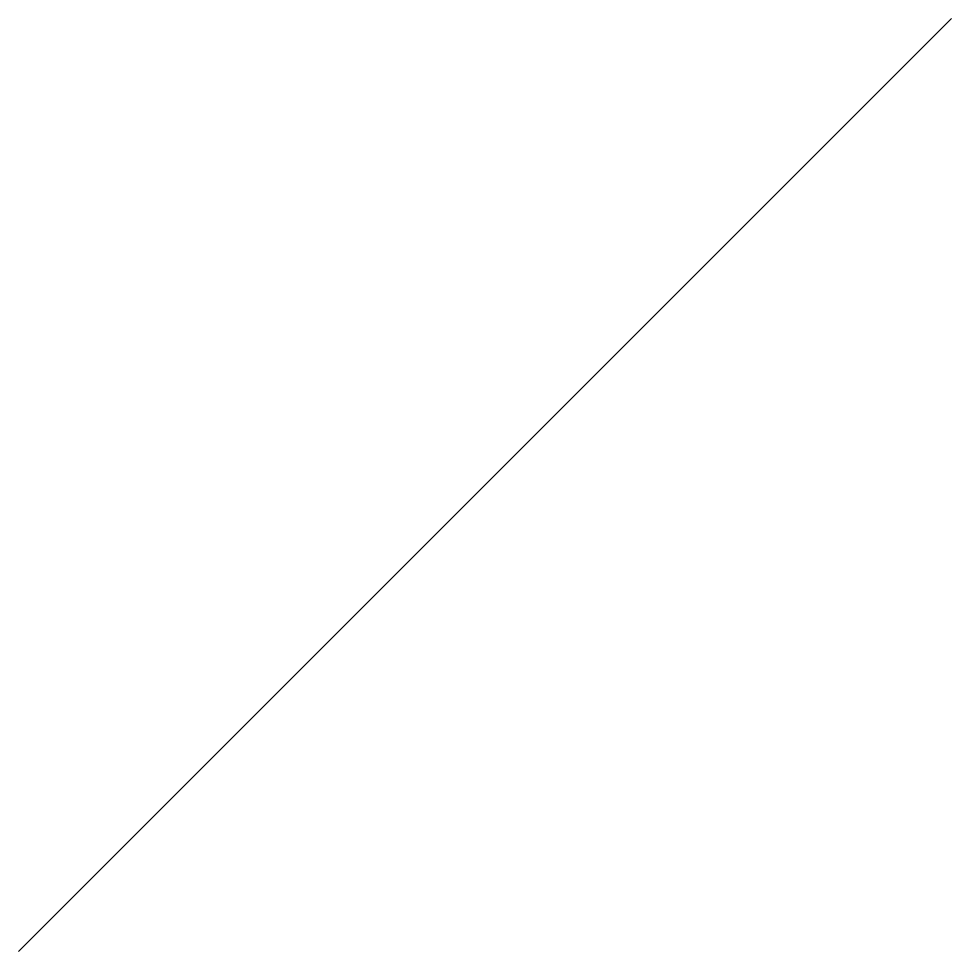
# Paper-space layout 'Layout1' of a CAD drawing. Header units: metres. Extents: x 0 to 5000, y 0 to 5000.
import ezdxf

# ---------------------------------------------------------------- set-up
doc = ezdxf.new("R2010")
doc.units = ezdxf.units.M
doc.layers.add('Walls', color=1, linetype='Continuous')

psp = doc.layouts.get("Layout1")

# ---------------------------------------------------------------- linework, layer by layer
at = {"layer": 'Walls'}
psp.add_line((0, 0), (5000, 5000), dxfattribs=at)

doc.saveas('drawing.dxf')
